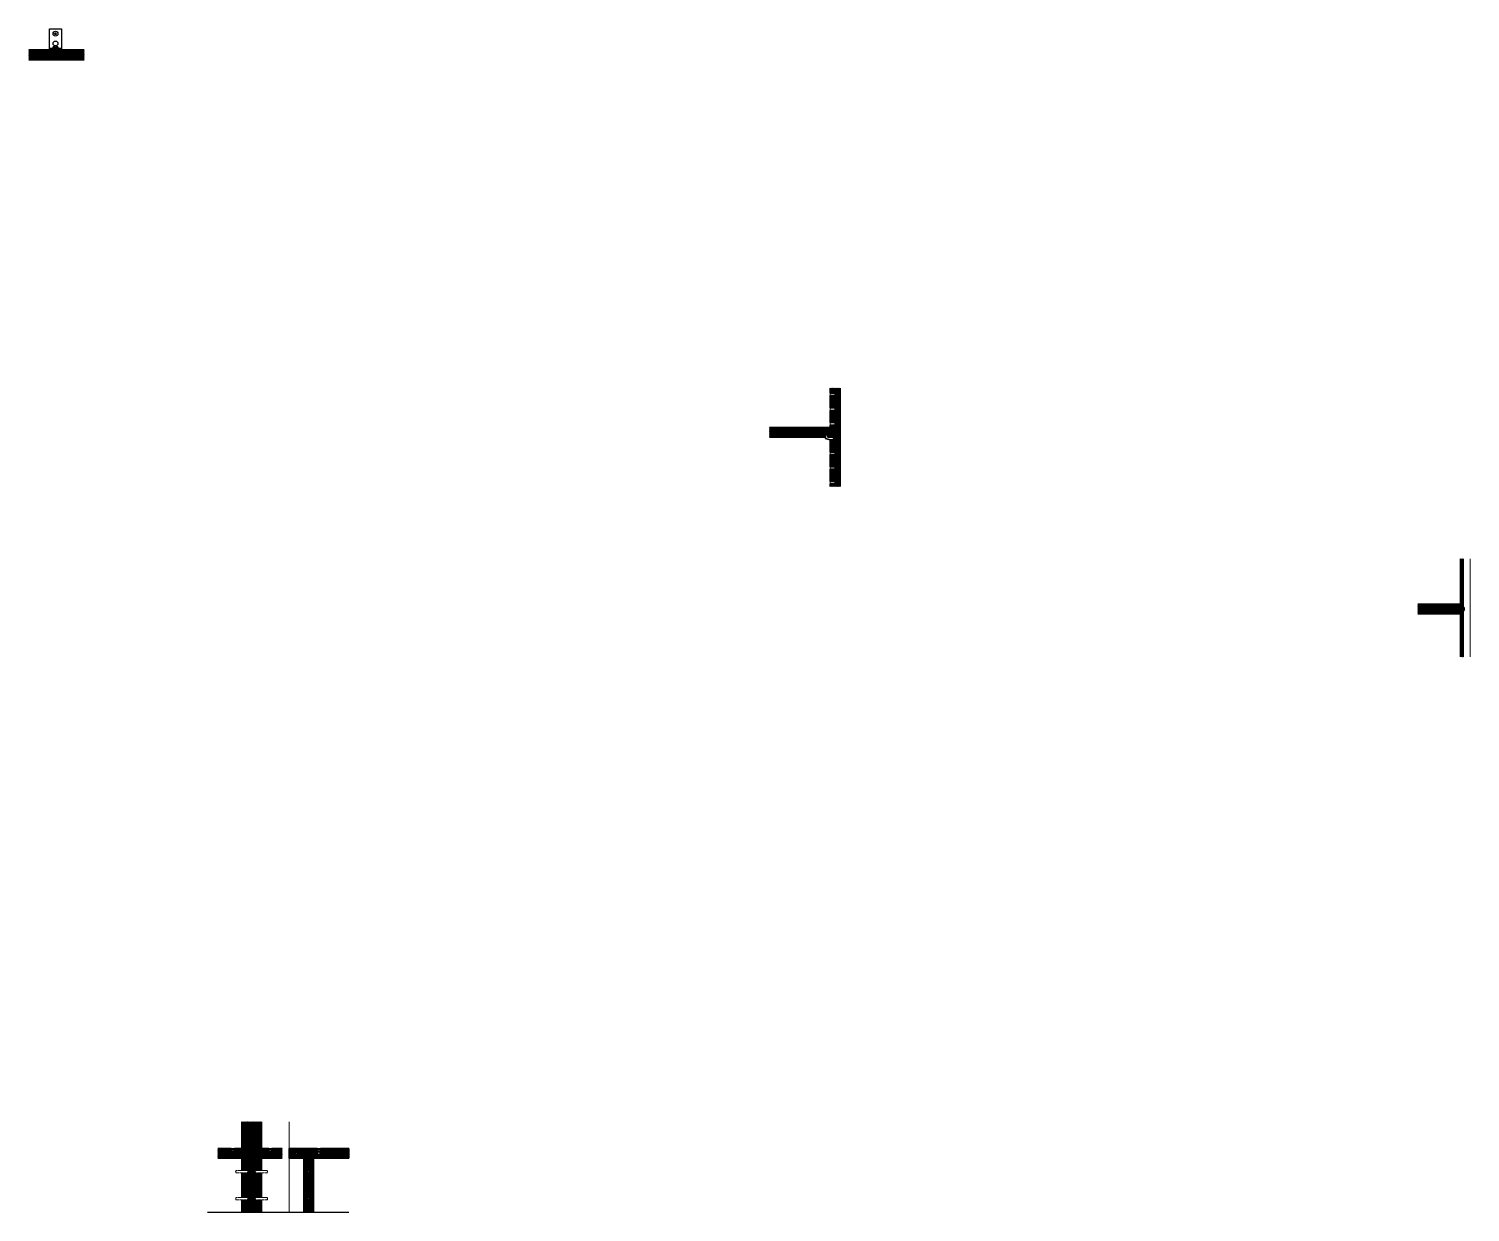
# Model space of a CAD drawing. Header units: inches. Extents: x -463 to 1011, y 264 to 964.
# Drawn here: x -39.7 to 254.2, y 722.7 to 964 of the extents above; entities that cross this region are included whole.
import ezdxf

# ---------------------------------------------------------------- set-up
doc = ezdxf.new("R2010")
doc.units = ezdxf.units.IN
doc.header["$MEASUREMENT"] = 0
doc.linetypes.add('HIDDEN', pattern=[0.375, 0.25, -0.125])
doc.layers.add('A-LINE-GRPH', color=7, linetype='Continuous', lineweight=13)
doc.layers.add('A-SECT A-MCUT', color=7, linetype='Continuous', lineweight=35)

# ---------------------------------------------------------------- blocks, each defined once
blk = doc.blocks.new('BLOCCO')
for p, q in [((9.6, 734.92), (9.2, 734.92)), ((9.3, 735.66), (9.3, 735.57)), ((9.3, 735.57), (9.52, 735.57)), ((9.74, 735.57), (9.52, 735.57)), ((9.74, 735.66), (9.74, 735.57)), ((9.6, 734.47), (9.2, 734.47))]:
    blk.add_line(p, q)
blk.add_lwpolyline([(9.2, 734.92), (9.2, 735.66), (9.85, 735.66), (9.85, 734.35), (9.2, 734.35), (9.2, 734.47)])
blk.add_lwpolyline([(9.3, 735.36), (9.3, 735.11), (9.74, 735.11), (9.74, 735.36)], close=True)
blk.add_arc((9.5, 734.7), 0.245, 293.1404, 66.8596)

msp = doc.modelspace()

# ---------------------------------------------------------------- hatches: boundary and pattern name
at = {"transparency": 33554569}
h = msp.add_hatch(dxfattribs=at)
h.set_pattern_fill('ANSI31', color=256)
h.paths.add_polyline_path([(19.1, 734.46), (19.1, 735.66), (13.35, 735.66), (13.35, 733.66), (25.54, 733.66), (25.54, 735.66), (19.75, 735.66), (19.75, 734.33), (19.1, 734.33)])
h.paths.add_polyline_path([(14.56, 734.66, -1), (15.06, 734.66, -1)], flags=16)
h.paths.add_polyline_path([(18.35, 733.66), (16.35, 733.66), (16.35, 722.66), (18.35, 722.66)])
h.paths.add_polyline_path([(17.6, 725.41, -1), (17.1, 725.41, -1)], flags=16)
h.paths.add_polyline_path([(17.1, 730.91, -1), (17.6, 730.91, -1)], flags=16)
h.paths.add_polyline_path([(9.2, 735.66), (7.7, 735.66), (7.7, 734.92), (9.2, 734.92)])
h.paths.add_polyline_path([(5.7, 741.11), (3.7, 741.11), (3.7, 734.92), (3.7, 734.81), (4.26, 734.81, -1), (4.26, 734.53), (3.7, 734.53), (3.7, 734.42), (3.7, 734.35), (3.7, 731.16), (4.95, 731.16), (4.95, 730.66), (3.7, 730.66), (3.7, 725.66), (4.95, 725.66), (4.95, 725.16), (3.7, 725.16), (3.7, 722.66), (5.7, 722.66)])
h.paths.add_polyline_path([(7.7, 741.11), (5.7, 741.11), (5.7, 722.66), (7.7, 722.66), (7.7, 725.16), (6.45, 725.16), (6.45, 725.66), (7.7, 725.66), (7.7, 730.66), (6.45, 730.66), (6.45, 731.16), (7.7, 731.16), (7.7, 734.35), (7.7, 734.42), (7.7, 734.53), (7.14, 734.53, -1), (7.14, 734.81), (7.7, 734.81), (7.7, 734.92)])
h.paths.add_polyline_path([(3.7, 735.66), (2.2, 735.66), (2.2, 734.92), (3.7, 734.92)])
h.paths.add_polyline_path([(1.55, 735.66), (-1.19, 735.66), (-1.19, 733.66), (3.7, 733.66), (3.7, 734.35), (2.2, 734.35), (1.55, 734.35)])
h.paths.add_polyline_path([(11.91, 735.66), (9.85, 735.66), (9.85, 734.35), (9.2, 734.35), (7.7, 734.35), (7.7, 733.66), (11.91, 733.66)])
at = {"layer": 'A-LINE-GRPH', "transparency": 33554564}
h = msp.add_hatch(dxfattribs=at)
h.set_pattern_fill('ANSI31', color=256)
h.paths.add_polyline_path([(-34.5, 958.96), (-34.5, 959.66), (-34.8, 959.66), (-35.55, 959.66), (-39.73, 959.66), (-39.73, 957.66), (-28.42, 957.66), (-28.42, 959.66), (-33.05, 959.66), (-33.8, 959.66), (-34.1, 959.66), (-34.1, 958.96), (-34.1, 958.66), (-34.5, 958.66)])
at = {"layer": 'A-LINE-GRPH', "transparency": 33554567}
h = msp.add_hatch(dxfattribs=at)
h.set_pattern_fill('ANSI31', color=256)
h.paths.add_polyline_path([(123.7, 882.66), (111.29, 882.66), (111.29, 880.66), (122.7, 880.66), (122.7, 881.16), (123.2, 881.16), (123.2, 880.66), (123.7, 880.66)])
h.paths.add_polyline_path([(125.7, 890.65), (123.7, 890.65), (123.7, 889.66), (124.7, 889.66), (124.7, 889.16), (123.7, 889.16), (123.7, 886.66), (124.7, 886.66), (124.7, 886.16), (123.7, 886.16), (123.7, 883.66), (124.7, 883.66), (124.7, 883.16), (123.7, 883.16), (123.7, 880.66), (124.7, 880.66), (124.7, 880.16), (123.7, 880.16), (123.7, 877.66), (124.7, 877.66), (124.7, 877.16), (123.7, 877.16), (123.7, 874.66), (124.7, 874.66), (124.7, 874.16), (123.7, 874.16), (123.7, 871.66), (124.7, 871.66), (124.7, 871.16), (123.7, 871.16), (123.7, 870.65), (125.7, 870.65)])
at = {"layer": 'A-LINE-GRPH', "transparency": 33554569}
h = msp.add_hatch(dxfattribs=at)
h.set_pattern_fill('ANSI31', color=256)
h.paths.add_polyline_path([(252.74, 855.9), (252.24, 855.9), (252.24, 845.76), (252.74, 845.76)])
h.paths.add_polyline_path([(252.74, 845.56), (252.24, 845.56), (252.24, 835.9), (252.74, 835.9)])
h.paths.add_polyline_path([(252.24, 846.66), (243.54, 846.66), (243.54, 844.66), (252.24, 844.66), (252.24, 845.56), (250.54, 845.56), (250.24, 845.66), (250.54, 845.76), (252.24, 845.76)])
at = {"layer": 'A-SECT A-MCUT', "transparency": 33554564}
h = msp.add_hatch(dxfattribs=at)
h.set_pattern_fill('ANSI31', color=256)
h.paths.add_polyline_path([(-34.1, 959.96), (-33.8, 960.11), (-33.8, 960.26), (-34.05, 960.26), (-34.3, 960.16), (-34.55, 960.26), (-34.8, 960.26), (-34.8, 960.11), (-34.5, 959.96), (-34.5, 958.96), (-34.3, 958.66), (-34.1, 958.96)])
h.paths.add_polyline_path([(-34.8, 959.96), (-35.55, 959.96), (-35.55, 959.66), (-34.8, 959.66)])
h.paths.add_polyline_path([(-34.6, 959.98), (-34.9, 959.98), (-34.9, 959.96), (-34.6, 959.96)])
h.paths.add_polyline_path([(-33.7, 959.98), (-34, 959.98), (-34, 959.96), (-33.7, 959.96)])
h.paths.add_polyline_path([(-33.05, 959.96), (-33.8, 959.96), (-33.8, 959.66), (-33.05, 959.66)])

# ---------------------------------------------------------------- linework, layer by layer
for p, q in [((-35.55, 959.96), (-35.55, 963.96)), ((-35.55, 963.96), (-33.05, 963.96)), ((-34.55, 962.96), (-34.35, 963)), ((-34.55, 962.96), (-34.05, 962.96)), ((-34.55, 962.96), (-34.35, 962.91)), ((-34.35, 963), (-34.3, 963.21)), ((-34.3, 962.71), (-34.35, 962.91)), ((-34.3, 963.21), (-34.3, 962.71)), ((-34.3, 963.21), (-34.26, 963)), ((-34.26, 962.92), (-34.3, 962.71)), ((-34.26, 963), (-34.05, 962.96)), ((-34.26, 962.92), (-34.06, 962.96)), ((-33.05, 963.96), (-33.05, 959.96)), ((-3.33, 722.66), (25.54, 722.66))]:
    msp.add_line(p, q)
for centre in [(-34.3, 962.96), (-34.3, 960.96)]:
    msp.add_circle(centre, 0.5)
at = {"layer": 'A-LINE-GRPH'}
for p, q in [((-34.6, 959.98), (-34.54, 959.98)), ((-34.6, 959.96), (-34.5, 959.96)), ((-34, 959.96), (-34.1, 959.96)), ((-34, 959.98), (-34.06, 959.98)), ((123.7, 889.66), (123.7, 889.16)), ((123.7, 886.66), (123.7, 886.16)), ((123.7, 883.66), (123.7, 883.16)), ((123.7, 877.66), (123.7, 877.16)), ((123.7, 874.66), (123.7, 874.16)), ((123.7, 871.66), (123.7, 871.16)), ((254.19, 835.9), (254.19, 855.9)), ((2.2, 735.66), (1.55, 735.66)), ((2, 734.92), (2, 734.77)), ((2.2, 734.92), (3.7, 734.92)), ((9.4, 734.92), (9.4, 734.77)), ((2, 734.57), (2, 734.47)), ((3.7, 734.35), (3.7, 734.42)), ((7.7, 734.35), (7.7, 734.42)), ((9.4, 734.57), (9.4, 734.47))]:
    msp.add_line(p, q, dxfattribs=at)
at = {"layer": 'A-LINE-GRPH', "transparency": 33554625}
for p, q in [((13.35, 735.66), (13.35, 741.11)), ((19.1, 735.66), (19.75, 735.66)), ((13.35, 733.66), (13.35, 722.66))]:
    msp.add_line(p, q, dxfattribs=at)
at = {"layer": 'A-LINE-GRPH', "linetype": 'HIDDEN', "ltscale": 0.5, "transparency": 33554625}
for p, q in [((4.95, 731.16), (2.45, 731.16)), ((2.45, 731.16), (2.45, 730.66)), ((2.45, 730.66), (4.95, 730.66)), ((4.6, 731.13), (2.8, 731.13)), ((4.6, 730.68), (2.8, 730.68)), ((4.95, 730.66), (4.95, 731.16)), ((6.45, 731.16), (8.95, 731.16)), ((6.45, 730.66), (6.45, 731.16)), ((8.95, 730.66), (6.45, 730.66)), ((6.8, 731.13), (8.6, 731.13)), ((6.8, 730.68), (8.6, 730.68)), ((8.95, 731.16), (8.95, 730.66)), ((4.95, 725.66), (2.45, 725.66)), ((2.45, 725.66), (2.45, 725.16)), ((2.45, 725.16), (4.95, 725.16)), ((4.6, 725.63), (2.8, 725.63)), ((4.6, 725.18), (2.8, 725.18)), ((4.95, 725.16), (4.95, 725.66))]:
    msp.add_line(p, q, dxfattribs=at)
at = {"layer": 'A-LINE-GRPH', "linetype": 'HIDDEN', "ltscale": 0.5}
for p, q in [((6.45, 725.66), (8.95, 725.66)), ((6.45, 725.16), (6.45, 725.66)), ((8.95, 725.16), (6.45, 725.16)), ((6.8, 725.63), (8.6, 725.63)), ((6.8, 725.18), (8.6, 725.18)), ((8.95, 725.66), (8.95, 725.16))]:
    msp.add_line(p, q, dxfattribs=at)
at = {"layer": 'A-LINE-GRPH', "transparency": 33554625}
msp.add_lwpolyline([(19.65, 734.68), (19.53, 734.89), (19.28, 734.89), (19.16, 734.68), (19.28, 734.47), (19.53, 734.47)], close=True, dxfattribs=at)
msp.add_arc((19.43, 734.66), 0.325, 129.7151, 217.9799, dxfattribs=at)
at = {"layer": 'A-LINE-GRPH', "linetype": 'HIDDEN', "ltscale": 0.5, "transparency": 33554625}
for centre, start, end in [((2.67, 730.91), 90, 270), ((4.72, 730.91), 270, 90), ((6.67, 730.91), 90, 270), ((8.72, 730.91), 270, 90), ((2.67, 725.41), 90, 270), ((4.72, 725.41), 270, 90)]:
    msp.add_arc(centre, 0.225, start, end, dxfattribs=at)
at = {"layer": 'A-LINE-GRPH', "linetype": 'HIDDEN', "ltscale": 0.5}
for centre, start, end in [((6.67, 725.41), 90, 270), ((8.72, 725.41), 270, 90)]:
    msp.add_arc(centre, 0.225, start, end, dxfattribs=at)
at = {"layer": 'A-SECT A-MCUT'}
for p, q in [((-35.55, 959.66), (-39.73, 959.66)), ((-35.55, 959.96), (-34.6, 959.96)), ((-35.55, 959.96), (-35.55, 959.66)), ((-34.8, 959.66), (-35.55, 959.66)), ((-34.9, 959.96), (-34.9, 959.98)), ((-34.9, 959.98), (-34.6, 959.98)), ((-34.55, 960.26), (-34.8, 960.26)), ((-34.8, 960.26), (-34.8, 960.11)), ((-34.5, 959.96), (-34.8, 960.11)), ((-34.8, 959.66), (-34.8, 959.96)), ((-34.5, 959.66), (-34.8, 959.66)), ((-34.6, 959.98), (-34.6, 959.96)), ((-34.55, 960.26), (-34.3, 960.16)), ((-34.5, 959.96), (-34.5, 958.96)), ((-34.5, 958.96), (-34.3, 958.66)), ((-34.5, 958.66), (-34.5, 958.96)), ((-34.5, 958.66), (-34.1, 958.66)), ((-34.05, 960.26), (-34.3, 960.16)), ((-34.3, 958.66), (-34.1, 958.96)), ((-34.1, 959.96), (-33.8, 960.11)), ((-34.1, 959.96), (-34.1, 958.96)), ((-33.8, 959.66), (-34.1, 959.66)), ((-34.1, 958.66), (-34.1, 958.96)), ((-34.05, 960.26), (-33.8, 960.26)), ((-33.7, 959.98), (-34, 959.98)), ((-34, 959.98), (-34, 959.96)), ((-34, 959.96), (-33.05, 959.96)), ((-33.8, 960.26), (-33.8, 960.11)), ((-33.8, 959.66), (-33.8, 959.96)), ((-33.05, 959.66), (-33.8, 959.66)), ((-33.7, 959.96), (-33.7, 959.98)), ((-33.05, 959.96), (-33.05, 959.66)), ((-28.42, 959.66), (-33.05, 959.66)), ((-28.42, 957.66), (-39.73, 957.66)), ((123.7, 890.65), (123.7, 889.66)), ((125.7, 870.65), (125.7, 890.65)), ((125.7, 890.65), (125.7, 870.65)), ((123.7, 889.66), (124.7, 889.66)), ((123.7, 889.16), (123.7, 886.66)), ((124.7, 889.16), (123.7, 889.16)), ((124.7, 889.66), (124.7, 889.16)), ((123.7, 886.66), (124.7, 886.66)), ((123.7, 886.16), (123.7, 883.66)), ((124.7, 886.16), (123.7, 886.16)), ((124.7, 886.66), (124.7, 886.16)), ((123.7, 882.66), (111.29, 882.66)), ((123.7, 883.66), (124.7, 883.66)), ((123.7, 883.16), (123.7, 880.66)), ((124.7, 883.16), (123.7, 883.16)), ((124.7, 883.66), (124.7, 883.16)), ((122.7, 880.66), (111.29, 880.66)), ((122.7, 880.41), (122.7, 881.16)), ((123.2, 881.16), (122.7, 881.16)), ((123.7, 880.16), (122.7, 880.41)), ((123.2, 881.16), (123.2, 880.66)), ((123.2, 880.66), (123.7, 880.66)), ((124.2, 880.66), (123.7, 880.66)), ((123.7, 880.66), (124.7, 880.66)), ((123.7, 880.16), (123.7, 877.66)), ((123.7, 880.16), (124.2, 880.16)), ((124.7, 880.16), (123.7, 880.16)), ((124.7, 880.66), (124.7, 880.16)), ((123.7, 877.66), (124.7, 877.66)), ((123.7, 877.16), (123.7, 874.66)), ((124.7, 877.16), (123.7, 877.16)), ((124.7, 877.66), (124.7, 877.16)), ((123.7, 874.66), (124.7, 874.66)), ((123.7, 874.16), (123.7, 871.66)), ((124.7, 874.16), (123.7, 874.16)), ((124.7, 874.66), (124.7, 874.16)), ((123.7, 871.66), (124.7, 871.66)), ((123.7, 871.16), (123.7, 870.65)), ((124.7, 871.16), (123.7, 871.16)), ((124.7, 871.66), (124.7, 871.16)), ((252.24, 846.66), (252.24, 855.9)), ((252.74, 845.96), (252.74, 855.9)), ((252.24, 846.66), (243.54, 846.66)), ((252.24, 845.76), (252.24, 846.66)), ((252.24, 844.66), (243.54, 844.66)), ((250.54, 845.76), (250.24, 845.66)), ((250.24, 845.66), (250.54, 845.56)), ((252.74, 845.76), (250.54, 845.76)), ((252.74, 845.56), (250.54, 845.56)), ((252.24, 844.66), (252.24, 845.56)), ((252.24, 835.9), (252.24, 844.66)), ((252.94, 845.96), (252.74, 845.96)), ((252.74, 845.96), (252.74, 845.76)), ((252.74, 845.36), (252.74, 845.56)), ((252.74, 835.9), (252.74, 845.36)), ((252.74, 845.36), (252.94, 845.36)), ((252.94, 845.36), (252.94, 845.96)), ((3.7, 741.11), (3.7, 734.92)), ((5.7, 741.11), (5.7, 722.66)), ((7.7, 741.11), (7.7, 734.92)), ((1.55, 735.66), (-1.19, 735.66)), ((1.55, 734.35), (1.55, 735.66)), ((3.7, 735.66), (2.2, 735.66)), ((2.2, 734.92), (2.2, 735.66)), ((9.2, 735.66), (7.7, 735.66)), ((9.2, 734.92), (9.2, 735.66)), ((11.91, 735.66), (9.85, 735.66)), ((9.85, 734.35), (9.85, 735.66)), ((3.7, 733.66), (-1.19, 733.66)), ((1.55, 734.35), (2.2, 734.35)), ((1.8, 734.75), (1.95, 734.75)), ((1.8, 734.59), (1.95, 734.59)), ((2.2, 734.35), (3.7, 734.35)), ((3.7, 734.73), (3.9, 734.53)), ((3.7, 734.35), (3.7, 731.16)), ((3.75, 734.81), (4.04, 734.53)), ((3.89, 734.81), (4.18, 734.53)), ((4.03, 734.81), (4.31, 734.54)), ((4.17, 734.81), (4.38, 734.61)), ((7.22, 734.81), (7.01, 734.61)), ((7.36, 734.81), (7.08, 734.54)), ((7.5, 734.81), (7.21, 734.53)), ((7.64, 734.81), (7.35, 734.53)), ((7.7, 734.73), (7.49, 734.53)), ((9.85, 734.35), (7.7, 734.35)), ((7.7, 734.35), (7.7, 731.16)), ((11.91, 733.66), (7.7, 733.66)), ((9.6, 734.75), (9.45, 734.75)), ((9.6, 734.59), (9.45, 734.59)), ((3.7, 730.66), (3.7, 725.66)), ((7.7, 730.66), (7.7, 725.66)), ((3.7, 725.16), (3.7, 722.66)), ((7.7, 725.16), (7.7, 722.66))]:
    msp.add_line(p, q, dxfattribs=at)
at = {"layer": 'A-SECT A-MCUT', "transparency": 33554569}
for p, q in [((2.2, 734.87), (3.7, 734.87)), ((9.2, 734.87), (7.7, 734.87)), ((2.2, 734.67), (3.7, 734.67)), ((2.2, 734.47), (3.7, 734.47)), ((9.2, 734.67), (7.7, 734.67)), ((9.2, 734.47), (7.7, 734.47))]:
    msp.add_line(p, q, dxfattribs=at)
at = {"layer": 'A-SECT A-MCUT', "transparency": 33554625}
for p, q in [((13.35, 735.66), (19.1, 735.66)), ((13.35, 735.66), (13.35, 733.66)), ((19.1, 734.33), (19.1, 735.66)), ((19.75, 734.33), (19.75, 735.66)), ((19.75, 735.66), (25.54, 735.66)), ((25.54, 735.66), (25.54, 733.66)), ((13.35, 733.66), (25.54, 733.66)), ((16.35, 733.66), (16.35, 722.66)), ((18.35, 733.66), (18.35, 722.66)), ((19.1, 734.33), (19.75, 734.33)), ((16.35, 722.66), (18.35, 722.66))]:
    msp.add_line(p, q, dxfattribs=at)
at = {"layer": 'A-SECT A-MCUT'}
for points in [[(1.95, 734.87), (1.8, 734.87), (1.8, 734.47), (1.95, 734.47)], [(3.7, 734.92), (3.7, 734.42), (2.2, 734.42), (2.2, 734.92)], [(7.7, 734.92), (7.7, 734.42), (9.2, 734.42), (9.2, 734.92)], [(9.45, 734.87), (9.6, 734.87), (9.6, 734.47), (9.45, 734.47)]]:
    msp.add_lwpolyline(points, close=True, dxfattribs=at)
at = {"layer": 'A-SECT A-MCUT', "transparency": 33554569}
for points in [[(3.7, 734.77), (2.2, 734.77), (1.95, 734.77)], [(1.95, 734.57), (2.2, 734.57), (3.7, 734.57)], [(7.7, 734.77), (9.2, 734.77), (9.45, 734.77)], [(9.45, 734.57), (9.2, 734.57), (7.7, 734.57)]]:
    msp.add_lwpolyline(points, dxfattribs=at)
at = {"layer": 'A-SECT A-MCUT'}
for points in [[(3.7, 734.81), (4.26, 734.81, -1), (4.26, 734.53), (3.7, 734.53)], [(7.7, 734.81), (7.14, 734.81, 1), (7.14, 734.53), (7.7, 734.53)]]:
    msp.add_lwpolyline(points, format="xyb", dxfattribs=at)
at = {"layer": 'A-SECT A-MCUT', "transparency": 33554625}
for centre in [(14.81, 734.66), (17.35, 730.91), (17.35, 725.41)]:
    msp.add_circle(centre, 0.25, dxfattribs=at)
at = {"layer": 'A-SECT A-MCUT'}
msp.add_arc((124.2, 880.41), 0.25, 270, 90, dxfattribs=at)

# ---------------------------------------------------------------- block references
at = {"layer": 'A-LINE-GRPH', "xscale": -1}
msp.add_blockref('BLOCCO', (11.39, 0), dxfattribs=at)
at = {"layer": 'A-LINE-GRPH'}
msp.add_blockref('BLOCCO', (0, 0), dxfattribs=at)
at = {"layer": 'A-LINE-GRPH', "transparency": 33554625}
msp.add_blockref('BLOCCO', (9.91, -0.02), dxfattribs=at)

doc.saveas('drawing.dxf')
